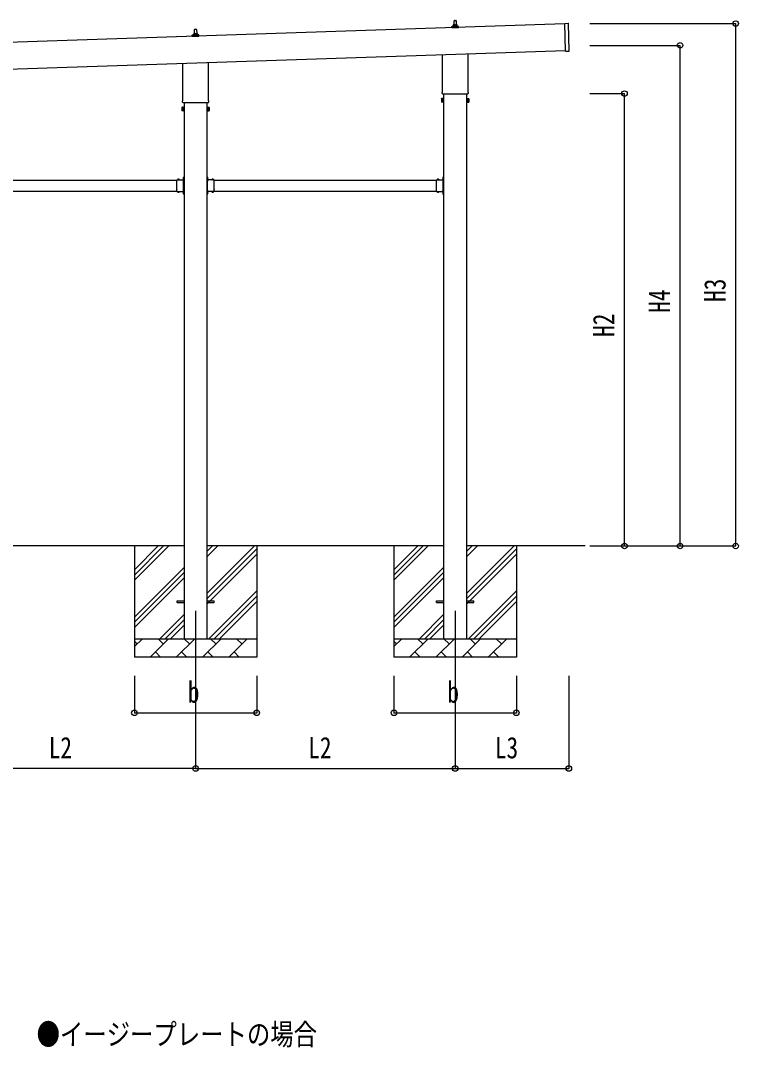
# Model space of a CAD drawing. Units: millimetres, scale not verified. Extents: x -14718 to 14718, y -10395 to 10395.
# Drawn here: x -1650 to 2222, y -4355 to 1183 of the extents above; entities that cross this region are included whole.
import ezdxf
from ezdxf.enums import TextEntityAlignment as Align

# ---------------------------------------------------------------- set-up
doc = ezdxf.new("R2010")
doc.units = ezdxf.units.MM
doc.header["$LTSCALE"] = 40
for name, color, linetype in [('0-2_USER1', 3, 'Continuous'), ('0-4_YKK_12', 2, 'Continuous'), ('0-5_YKK_13', 4, 'Continuous'), ('0-6_YKK_A1', 4, 'Continuous'), ('0-7_YKK_D', 6, 'Continuous')]:
    doc.layers.add(name, color=color, linetype=linetype)
doc.styles.add('ＭＳ ゴシック', font='')
doc.styles.get('ＭＳ ゴシック').set_extended_font_data('MS Gothic')

msp = doc.modelspace()

# ---------------------------------------------------------------- linework, layer by layer
at = {"layer": '0-4_YKK_12'}
for p, q in [((-705.79, -2000.5), (-705.79, -2500.5)), ((694.21, -2000.5), (694.21, -2500.5))]:
    msp.add_line(p, q, dxfattribs=at)
at = {"layer": '0-5_YKK_13'}
for p, q in [((688.21, 1158.76), (688.94, 1182.29)), ((689.94, 1183.26), (698.49, 1183.26)), ((699.49, 1182.29), (700.21, 1158.76)), ((1285.02, 1167.8), (1304, 1168.44)), ((1290.01, 1017.89), (1285.02, 1167.8)), ((1309.97, 1019.55), (1305.04, 1167.47)), ((-715.79, 1107.88), (-715.79, 1112.09)), ((-714.79, 1112.09), (-696.79, 1112.09)), ((-711.79, 1112.09), (-711.06, 1135.62)), ((-710.06, 1136.59), (-701.51, 1136.59)), ((-700.51, 1135.62), (-699.79, 1112.09)), ((-695.79, 1107.88), (-695.79, 1112.09)), ((675.96, 1143.26), (675.96, 1150.97)), ((712.46, 1143.26), (675.96, 1143.26)), ((676.34, 1151.76), (712.08, 1151.76)), ((676.73, 1151.95), (683.45, 1153.58)), ((683.83, 1153.76), (704.59, 1153.76)), ((684.21, 1154.55), (684.21, 1158.76)), ((685.21, 1158.76), (703.21, 1158.76)), ((704.21, 1154.55), (704.21, 1158.76)), ((711.7, 1151.95), (704.98, 1153.58)), ((712.46, 1143.26), (712.46, 1150.97)), ((-724.04, 1096.59), (-724.04, 1104.31)), ((-687.54, 1096.59), (-724.04, 1096.59)), ((-723.66, 1105.09), (-687.92, 1105.09)), ((-723.27, 1105.28), (-716.55, 1106.91)), ((-716.17, 1107.09), (-695.41, 1107.09)), ((-688.3, 1105.28), (-695.02, 1106.91)), ((-687.54, 1096.59), (-687.54, 1104.31)), ((625.91, 799.27), (625.91, 998.78)), ((762.51, 1003.34), (762.51, 799.27)), ((1290.01, 1017.89), (1309, 1018.52)), ((-774.09, 752.61), (-774.09, 952.12)), ((-637.49, 956.67), (-637.49, 752.61)), ((624.21, 790.5), (624.21, 796)), ((762.15, 787), (626.28, 787)), ((764.21, 796), (764.21, 790.5)), ((-775.79, 743.83), (-775.79, 749.33)), ((-637.85, 740.33), (-773.72, 740.33)), ((-635.79, 749.33), (-635.79, 743.83)), ((620.21, 761), (620.97, 762.31)), ((620.21, 761), (620.21, 744)), ((620.21, 744), (620.97, 742.69)), ((627.21, 757.41), (620.97, 757.41)), ((627.21, 747.59), (620.97, 747.59)), ((627.21, 742.69), (620.97, 742.69)), ((629.71, 743.3), (627.21, 743.3)), ((758.71, 743.3), (761.21, 743.3)), ((761.21, 757.41), (767.45, 757.41)), ((761.21, 747.59), (767.45, 747.59)), ((761.21, 742.69), (767.45, 742.69)), ((768.21, 761), (767.45, 762.31)), ((768.21, 744), (767.45, 742.69)), ((768.21, 761), (768.21, 744)), ((-779.79, 714.33), (-779.03, 715.65)), ((-779.79, 714.33), (-779.79, 697.33)), ((-779.79, 697.33), (-779.03, 696.02)), ((-772.79, 710.74), (-779.03, 710.74)), ((-772.79, 700.93), (-779.03, 700.93)), ((-772.79, 696.02), (-779.03, 696.02)), ((-770.29, 696.63), (-772.79, 696.63)), ((-641.29, 696.63), (-638.79, 696.63)), ((-638.79, 710.74), (-632.55, 710.74)), ((-638.79, 700.93), (-632.55, 700.93)), ((-638.79, 696.02), (-632.55, 696.02)), ((-631.79, 714.33), (-632.55, 715.65)), ((-631.79, 697.33), (-632.55, 696.02)), ((-631.79, 714.33), (-631.79, 697.33)), ((-773.99, 332.5), (-768.29, 332.5)), ((-769.89, 333.63), (-772.55, 334.95)), ((-770.75, 337.23), (-770.59, 337.23)), ((-769.89, 340), (-768.29, 340)), ((-769.89, 323.04), (-769.89, 340)), ((-769.89, 336.53), (-769.89, 328.46)), ((-768.29, 335.5), (-769.89, 335.5)), ((-769.89, 334.5), (-768.29, 334.5)), ((-641.69, 340), (-643.29, 340)), ((-643.29, 335.5), (-641.69, 335.5)), ((-641.69, 334.5), (-643.29, 334.5)), ((-637.59, 332.5), (-643.29, 332.5)), ((-641.69, 323.04), (-641.69, 340)), ((-641.69, 336.54), (-641.69, 328.47)), ((-641.69, 333.63), (-639.03, 334.95)), ((-640.83, 337.24), (-640.99, 337.24)), ((626.01, 332.5), (631.71, 332.5)), ((630.11, 333.63), (627.45, 334.95)), ((629.25, 337.23), (629.41, 337.23)), ((630.11, 340), (631.71, 340)), ((630.11, 323.04), (630.11, 340)), ((630.11, 336.54), (630.11, 328.47)), ((631.71, 335.5), (630.11, 335.5)), ((630.11, 334.5), (631.71, 334.5)), ((-806.29, 314.21), (-806.29, 324.6)), ((-806.29, 324.6), (-769.89, 324.6)), ((-806.29, 272.21), (-806.29, 312.79)), ((-803.02, 325.46), (-803.02, 325.3)), ((-802.32, 324.6), (-794.25, 324.6)), ((-799.41, 324.6), (-800.74, 327.26)), ((-797.16, 324.6), (-795.84, 327.26)), ((-793.55, 325.46), (-793.55, 325.3)), ((-770.29, 323), (-773.29, 323)), ((-769.89, 331.37), (-772.55, 330.05)), ((-770.75, 327.76), (-770.59, 327.76)), ((-770.29, 314.21), (-770.29, 321)), ((-770.29, 272.21), (-770.29, 312.79)), ((-769.89, 330.5), (-768.29, 330.5)), ((-768.29, 329.5), (-769.89, 329.5)), ((-641.69, 330.5), (-643.29, 330.5)), ((-643.29, 329.5), (-641.69, 329.5)), ((-641.69, 331.37), (-639.03, 330.05)), ((-605.29, 324.6), (-641.69, 324.6)), ((-641.29, 323), (-638.29, 323)), ((-641.29, 314.21), (-641.29, 321)), ((-641.29, 272.21), (-641.29, 312.79)), ((-640.83, 327.76), (-640.99, 327.76)), ((-618.02, 325.46), (-618.02, 325.3)), ((-609.25, 324.6), (-617.32, 324.6)), ((-614.41, 324.6), (-615.74, 327.26)), ((-612.16, 324.6), (-610.84, 327.26)), ((-608.55, 325.46), (-608.55, 325.3)), ((-605.29, 314.21), (-605.29, 324.6)), ((-605.29, 272.21), (-605.29, 312.79)), ((593.71, 314.21), (593.71, 324.6)), ((593.71, 324.6), (630.11, 324.6)), ((593.71, 272.21), (593.71, 312.79)), ((596.98, 325.46), (596.98, 325.3)), ((597.68, 324.6), (605.75, 324.6)), ((600.59, 324.6), (599.26, 327.26)), ((602.84, 324.6), (604.16, 327.26)), ((606.45, 325.46), (606.45, 325.3)), ((629.71, 323), (626.71, 323)), ((630.11, 331.37), (627.45, 330.05)), ((629.25, 327.76), (629.41, 327.76)), ((629.71, 314.21), (629.71, 321)), ((629.71, 272.21), (629.71, 312.79)), ((630.11, 330.5), (631.71, 330.5)), ((631.71, 329.5), (630.11, 329.5)), ((-806.29, 260.4), (-806.29, 270.79)), ((-806.29, 260.4), (-769.89, 260.4)), ((-803.02, 259.54), (-803.02, 259.7)), ((-802.32, 260.4), (-794.25, 260.4)), ((-799.41, 260.4), (-800.74, 257.74)), ((-797.16, 260.4), (-795.84, 257.74)), ((-793.55, 259.54), (-793.55, 259.7)), ((-773.29, 262), (-770.29, 262)), ((-769.89, 253.63), (-772.55, 254.95)), ((-769.89, 251.37), (-772.55, 250.05)), ((-770.75, 257.23), (-770.59, 257.23)), ((-770.75, 247.76), (-770.59, 247.76)), ((-770.29, 264), (-770.29, 270.79)), ((-769.89, 245), (-769.89, 261.96)), ((-769.89, 256.53), (-769.89, 248.46)), ((-769.89, 254.5), (-768.29, 254.5)), ((-769.89, 250.5), (-768.29, 250.5)), ((-769.89, 245), (-768.29, 245)), ((-641.69, 254.5), (-643.29, 254.5)), ((-641.69, 250.5), (-643.29, 250.5)), ((-641.69, 245), (-643.29, 245)), ((-641.69, 245), (-641.69, 261.96)), ((-605.29, 260.4), (-641.69, 260.4)), ((-641.69, 256.54), (-641.69, 248.47)), ((-641.69, 253.63), (-639.03, 254.95)), ((-641.69, 251.37), (-639.03, 250.05)), ((-641.29, 264), (-641.29, 270.79)), ((-638.29, 262), (-641.29, 262)), ((-640.83, 257.24), (-640.99, 257.24)), ((-640.83, 247.76), (-640.99, 247.76)), ((-618.02, 259.54), (-618.02, 259.7)), ((-609.25, 260.4), (-617.32, 260.4)), ((-614.41, 260.4), (-615.74, 257.74)), ((-612.16, 260.4), (-610.84, 257.74)), ((-608.55, 259.54), (-608.55, 259.7)), ((-605.29, 260.4), (-605.29, 270.79)), ((593.71, 260.4), (593.71, 270.79)), ((593.71, 260.4), (630.11, 260.4)), ((596.98, 259.54), (596.98, 259.7)), ((597.68, 260.4), (605.75, 260.4)), ((600.59, 260.4), (599.26, 257.74)), ((602.84, 260.4), (604.16, 257.74)), ((606.45, 259.54), (606.45, 259.7)), ((626.71, 262), (629.71, 262)), ((630.11, 253.63), (627.45, 254.95)), ((630.11, 251.37), (627.45, 250.05)), ((629.25, 257.23), (629.41, 257.23)), ((629.25, 247.76), (629.41, 247.76)), ((629.71, 264), (629.71, 270.79)), ((630.11, 245), (630.11, 261.96)), ((630.11, 256.54), (630.11, 248.47)), ((630.11, 254.5), (631.71, 254.5)), ((630.11, 250.5), (631.71, 250.5)), ((630.11, 245), (631.71, 245)), ((-805.79, -1946), (-768.29, -1946)), ((-805.79, -1955), (-805.79, -1946)), ((-805.79, -1955), (-768.29, -1955)), ((-643.29, -1946), (-605.79, -1946)), ((-643.29, -1955), (-605.79, -1955)), ((-605.79, -1955), (-605.79, -1946)), ((594.21, -1946), (631.71, -1946)), ((594.21, -1955), (594.21, -1946)), ((594.21, -1955), (631.71, -1955)), ((756.71, -1946), (794.21, -1946)), ((756.71, -1955), (794.21, -1955)), ((794.21, -1955), (794.21, -1946))]:
    msp.add_line(p, q, dxfattribs=at)
for points in [[(627.21, 742.69), (627.21, 762.31), (620.97, 762.31)], [(627.21, 743.3), (627.21, 761.7), (629.71, 761.7)], [(761.21, 743.3), (761.21, 761.7), (758.71, 761.7)], [(761.21, 742.69), (761.21, 762.31), (767.45, 762.31)], [(-772.79, 696.02), (-772.79, 715.65), (-779.03, 715.65)], [(-772.79, 696.63), (-772.79, 715.03), (-770.29, 715.03)], [(-638.79, 696.63), (-638.79, 715.03), (-641.29, 715.03)], [(-638.79, 696.02), (-638.79, 715.65), (-632.55, 715.65)], [(-768.29, 325), (-768.29, 331), (-768.29, 334), (-768.29, 340)], [(-643.29, 325), (-643.29, 331), (-643.29, 334), (-643.29, 340)], [(631.71, 325), (631.71, 331), (631.71, 334), (631.71, 340)], [(-770.29, 321), (-773.29, 321), (-773.29, 324.6)], [(-641.29, 321), (-638.29, 321), (-638.29, 324.6)], [(629.71, 321), (626.71, 321), (626.71, 324.6)], [(-770.29, 264), (-773.29, 264), (-773.29, 260.4)], [(-768.29, 245), (-768.29, 251), (-768.29, 254), (-768.29, 260)], [(-643.29, 245), (-643.29, 251), (-643.29, 254), (-643.29, 260)], [(-641.29, 264), (-638.29, 264), (-638.29, 260.4)], [(629.71, 264), (626.71, 264), (626.71, 260.4)], [(631.71, 245), (631.71, 251), (631.71, 254), (631.71, 260)]]:
    msp.add_lwpolyline(points, dxfattribs=at)
for points in [[(629.71, 742), (629.71, 763), (631.71, 763), (631.71, 742)], [(758.71, 742), (758.71, 763), (756.71, 763), (756.71, 742)], [(-770.29, 695.33), (-770.29, 716.33), (-768.29, 716.33), (-768.29, 695.33)], [(-641.29, 695.33), (-641.29, 716.33), (-643.29, 716.33), (-643.29, 695.33)]]:
    msp.add_lwpolyline(points, close=True, dxfattribs=at)
for centre, radius, start, end in [((689.94, 1182.26), 1, 90, 178.60509), ((698.49, 1182.26), 1, 1.39491, 90), ((1304.04, 1167.44), 1, 1.90915, 91.90915), ((-716.79, 1107.88), 1, 283.62699, 0), ((-711.7, 1111.46), 4.13, 90, 171.17633), ((-714.79, 1111.09), 1, 90, 180), ((-710.06, 1135.59), 1, 90, 178.60509), ((-702.45, 1112.09), 4.83, 133.60282, 180), ((-709.12, 1112.09), 4.83, 0, 46.39718), ((-701.51, 1135.59), 1, 1.39491, 90), ((-699.87, 1111.46), 4.13, 8.82367, 90), ((-696.79, 1111.09), 1, 0, 90), ((-694.79, 1107.88), 1, 180, 256.37301), ((676.96, 1150.97), 1, 103.62699, 180), ((683.21, 1154.55), 1, 283.62699, 0), ((688.3, 1158.13), 4.13, 90, 171.17633), ((685.21, 1157.76), 1, 90, 180), ((697.55, 1158.76), 4.83, 133.60282, 180), ((690.88, 1158.76), 4.83, 0, 46.39718), ((700.13, 1158.13), 4.13, 8.82367, 90), ((703.21, 1157.76), 1, 0, 90), ((705.21, 1154.55), 1, 180, 256.37301), ((711.46, 1150.97), 1, 0, 76.37301), ((-723.04, 1104.31), 1, 103.62699, 180), ((-688.54, 1104.31), 1, 0, 76.37301), ((1308.97, 1019.52), 1, 271.90915, 1.90915), ((628.21, 796), 4, 125.09963, 180), ((628.21, 790.5), 4, 180, 194.47751), ((628.21, 790.5), 4, 194.47751, 241.04498), ((760.21, 790.5), 4, 298.95502, 345.52249), ((760.21, 796), 4, 0, 54.90037), ((760.21, 790.5), 4, 345.52249, 0), ((-771.79, 749.33), 4, 125.09963, 180), ((-771.79, 743.83), 4, 180, 194.47751), ((-771.79, 743.83), 4, 194.47751, 241.04498), ((-639.79, 743.83), 4, 298.95502, 345.52249), ((-639.79, 749.33), 4, 0, 54.90037), ((-639.79, 743.83), 4, 345.52249, 0), ((624.56, 759.86), 4.34, 145.61575, 214.38425), ((636.45, 752.5), 16.24, 162.41205, 197.58795), ((624.56, 745.14), 4.34, 145.61575, 214.38425), ((751.97, 752.5), 16.24, 342.41205, 17.58795), ((763.87, 759.86), 4.34, 325.61575, 34.38425), ((763.87, 745.14), 4.34, 325.61575, 34.38425), ((-775.44, 713.19), 4.34, 145.61575, 214.38425), ((-763.55, 705.83), 16.24, 162.41205, 197.58795), ((-775.44, 698.47), 4.34, 145.61575, 214.38425), ((-648.03, 705.83), 16.24, 342.41205, 17.58795), ((-636.13, 713.19), 4.34, 325.61575, 34.38425), ((-636.13, 698.47), 4.34, 325.61575, 34.38425), ((-765.99, 332.5), 7, 140.87645, 180), ((-765.99, 332.5), 7, 180, 219.12355), ((-770.75, 336.37), 0.862, 90, 140.87645), ((-770.59, 336.53), 0.7, 0, 90), ((-640.99, 336.54), 0.7, 90, 180), ((-640.83, 336.37), 0.862, 39.12355, 90), ((-645.59, 332.5), 7, 0, 39.12355), ((-645.59, 332.5), 7, 320.87645, 0), ((634.01, 332.5), 7, 140.87645, 180), ((634.01, 332.5), 7, 180, 219.12355), ((629.25, 336.37), 0.862, 90, 140.87645), ((629.41, 336.54), 0.7, 0, 90), ((-806.99, 313.5), 1, 314.427, 45.573), ((-802.16, 325.46), 0.862, 129.12355, 180), ((-802.32, 325.3), 0.7, 180, 270), ((-798.29, 320.7), 7, 90, 129.12355), ((-798.29, 320.7), 7, 50.87645, 90), ((-794.25, 325.3), 0.7, 270, 0), ((-794.41, 325.46), 0.862, 0, 50.87645), ((-770.75, 328.63), 0.862, 219.12355, 270), ((-770.59, 328.46), 0.7, 270, 0), ((-769.59, 313.5), 1, 134.427, 225.573), ((-770.29, 325), 2, 270, 0), ((-641.29, 325), 2, 180, 270), ((-640.99, 328.47), 0.7, 180, 270), ((-641.99, 313.5), 1, 314.427, 45.573), ((-640.83, 328.63), 0.862, 270, 320.87645), ((-617.16, 325.46), 0.862, 129.12355, 180), ((-617.32, 325.3), 0.7, 180, 270), ((-613.29, 320.7), 7, 90, 129.12355), ((-613.29, 320.7), 7, 50.87645, 90), ((-609.25, 325.3), 0.7, 270, 0), ((-609.41, 325.46), 0.862, 0, 50.87645), ((-604.59, 313.5), 1, 134.427, 225.573), ((593.01, 313.5), 1, 314.427, 45.573), ((597.84, 325.46), 0.862, 129.12355, 180), ((597.68, 325.3), 0.7, 180, 270), ((601.71, 320.7), 7, 90, 129.12355), ((601.71, 320.7), 7, 50.87645, 90), ((605.75, 325.3), 0.7, 270, 0), ((605.59, 325.46), 0.862, 0, 50.87645), ((629.25, 328.63), 0.862, 219.12355, 270), ((629.41, 328.47), 0.7, 270, 0), ((630.41, 313.5), 1, 134.427, 225.573), ((629.71, 325), 2, 270, 0), ((-806.99, 271.5), 1, 314.427, 45.573), ((-802.32, 259.7), 0.7, 90, 180), ((-802.16, 259.54), 0.862, 180, 230.87645), ((-798.29, 264.3), 7, 230.87645, 270), ((-798.29, 264.3), 7, 270, 309.12355), ((-794.25, 259.7), 0.7, 0, 90), ((-794.41, 259.54), 0.862, 309.12355, 0), ((-765.99, 252.5), 7, 140.87645, 180), ((-765.99, 252.5), 7, 180, 219.12355), ((-770.75, 256.37), 0.862, 90, 140.87645), ((-770.75, 248.63), 0.862, 219.12355, 270), ((-769.59, 271.5), 1, 134.427, 225.573), ((-770.59, 256.53), 0.7, 0, 90), ((-770.59, 248.46), 0.7, 270, 0), ((-770.29, 260), 2, 0, 90), ((-641.29, 260), 2, 90, 180), ((-640.99, 256.54), 0.7, 90, 180), ((-640.99, 248.47), 0.7, 180, 270), ((-641.99, 271.5), 1, 314.427, 45.573), ((-640.83, 256.37), 0.862, 39.12355, 90), ((-640.83, 248.63), 0.862, 270, 320.87645), ((-645.59, 252.5), 7, 0, 39.12355), ((-645.59, 252.5), 7, 320.87645, 0), ((-617.32, 259.7), 0.7, 90, 180), ((-617.16, 259.54), 0.862, 180, 230.87645), ((-613.29, 264.3), 7, 230.87645, 270), ((-613.29, 264.3), 7, 270, 309.12355), ((-609.25, 259.7), 0.7, 0, 90), ((-609.41, 259.54), 0.862, 309.12355, 0), ((-604.59, 271.5), 1, 134.427, 225.573), ((593.01, 271.5), 1, 314.427, 45.573), ((597.68, 259.7), 0.7, 90, 180), ((597.84, 259.54), 0.862, 180, 230.87645), ((601.71, 264.3), 7, 230.87645, 270), ((601.71, 264.3), 7, 270, 309.12355), ((605.75, 259.7), 0.7, 0, 90), ((605.59, 259.54), 0.862, 309.12355, 0), ((634.01, 252.5), 7, 140.87645, 180), ((634.01, 252.5), 7, 180, 219.12355), ((629.25, 256.37), 0.862, 90, 140.87645), ((629.25, 248.63), 0.862, 219.12355, 270), ((630.41, 271.5), 1, 134.427, 225.573), ((629.41, 256.54), 0.7, 0, 90), ((629.41, 248.47), 0.7, 270, 0), ((629.71, 260), 2, 0, 90)]:
    msp.add_arc(centre, radius, start, end, dxfattribs=at)
at = {"layer": '0-6_YKK_A1'}
for p, q in [((1285.08, 1165.81), (-4106.93, 986.1)), ((-4102.1, 841.18), (1289.91, 1020.92)), ((631.71, 787), (631.71, -2150.5)), ((756.71, -2150.5), (756.71, 787)), ((-768.29, 740.33), (-768.29, -2150.5)), ((-643.29, -2150.5), (-643.29, 740.33)), ((-2005.29, 322.5), (-806.29, 322.5)), ((-605.29, 322.5), (593.71, 322.5)), ((-2005.29, 262.5), (-806.29, 262.5)), ((-773.29, 262.5), (-768.79, 262.5)), ((-638.29, 262.5), (-642.79, 262.5)), ((-605.29, 262.5), (593.71, 262.5)), ((626.71, 262.5), (631.21, 262.5)), ((-768.29, -1650.5), (-2043.29, -1650.5)), ((-1035.79, -1650.5), (-1035.79, -2250.5)), ((-1035.79, -1835.55), (-850.74, -1650.5)), ((-1035.79, -1807.27), (-879.02, -1650.5)), ((-1035.79, -1778.98), (-907.31, -1650.5)), ((631.71, -1650.5), (-643.29, -1650.5)), ((-643.29, -1905.6), (-388.19, -1650.5)), ((-643.29, -1707.61), (-586.18, -1650.5)), ((-643.29, -1679.32), (-614.46, -1650.5)), ((-375.79, -1650.5), (-375.79, -2250.5)), ((364.21, -1650.5), (364.21, -2250.5)), ((364.21, -1835.55), (549.26, -1650.5)), ((364.21, -1807.27), (520.98, -1650.5)), ((364.21, -1778.98), (492.69, -1650.5)), ((1395.09, -1650.5), (756.71, -1650.5)), ((756.71, -1905.6), (1011.81, -1650.5)), ((756.71, -1707.61), (813.82, -1650.5)), ((756.71, -1679.32), (785.54, -1650.5)), ((1024.21, -1650.5), (1024.21, -2250.5)), ((-643.29, -1933.88), (-375.79, -1666.38)), ((-643.29, -1962.17), (-375.79, -1694.67)), ((756.71, -1933.88), (1024.21, -1666.38)), ((756.71, -1962.17), (1024.21, -1694.67)), ((-1035.79, -2033.54), (-768.29, -1766.04)), ((364.21, -2033.54), (631.71, -1766.04)), ((-1035.79, -2061.82), (-768.29, -1794.32)), ((-1035.79, -2090.11), (-768.29, -1822.61)), ((364.21, -2061.82), (631.71, -1794.32)), ((364.21, -2090.11), (631.71, -1822.61)), ((-633.63, -2150.5), (-375.79, -1892.66)), ((-605.35, -2150.5), (-375.79, -1920.94)), ((766.37, -2150.5), (1024.21, -1892.66)), ((794.65, -2150.5), (1024.21, -1920.94)), ((-577.06, -2150.5), (-375.79, -1949.23)), ((822.94, -2150.5), (1024.21, -1949.23)), ((-898.19, -2150.5), (-768.29, -2020.6)), ((-869.9, -2150.5), (-768.29, -2048.88)), ((501.81, -2150.5), (631.71, -2020.6)), ((530.1, -2150.5), (631.71, -2048.88)), ((-841.62, -2150.5), (-768.29, -2077.17)), ((558.38, -2150.5), (631.71, -2077.17)), ((-1035.79, -2150.5), (-375.79, -2150.5)), ((-1035.79, -2193.39), (-992.89, -2150.5)), ((-951.47, -2250.5), (-851.47, -2150.5)), ((-880.03, -2179.05), (-908.58, -2150.5)), ((-810.05, -2250.5), (-710.05, -2150.5)), ((-738.61, -2179.05), (-767.16, -2150.5)), ((-668.63, -2250.5), (-568.63, -2150.5)), ((-597.18, -2179.05), (-625.74, -2150.5)), ((-527.21, -2250.5), (-427.21, -2150.5)), ((-455.76, -2179.05), (-484.32, -2150.5)), ((-379.07, -2150.5), (-375.79, -2147.22)), ((364.21, -2150.5), (1024.21, -2150.5)), ((364.21, -2193.39), (407.11, -2150.5)), ((448.53, -2250.5), (548.53, -2150.5)), ((519.97, -2179.05), (491.42, -2150.5)), ((589.95, -2250.5), (689.95, -2150.5)), ((661.39, -2179.05), (632.84, -2150.5)), ((731.37, -2250.5), (831.37, -2150.5)), ((802.82, -2179.05), (774.26, -2150.5)), ((872.79, -2250.5), (972.79, -2150.5)), ((944.24, -2179.05), (915.68, -2150.5)), ((1020.93, -2150.5), (1024.21, -2147.22)), ((-1021.45, -2179.05), (-1035.79, -2164.71)), ((378.55, -2179.05), (364.21, -2164.71)), ((-375.79, -2250.5), (-1035.79, -2250.5)), ((-922.92, -2221.95), (-894.37, -2250.5)), ((-781.5, -2221.95), (-752.95, -2250.5)), ((-640.08, -2221.95), (-611.52, -2250.5)), ((-498.66, -2221.95), (-470.1, -2250.5)), ((1024.21, -2250.5), (364.21, -2250.5)), ((477.08, -2221.95), (505.63, -2250.5)), ((618.5, -2221.95), (647.05, -2250.5)), ((759.92, -2221.95), (788.48, -2250.5)), ((901.34, -2221.95), (929.9, -2250.5))]:
    msp.add_line(p, q, dxfattribs=at)
for points in [[(-773.29, 322.5), (-768.79, 322.5), (-768.79, 262.5)], [(-638.29, 322.5), (-642.79, 322.5), (-642.79, 262.5)], [(626.71, 322.5), (631.21, 322.5), (631.21, 262.5)]]:
    msp.add_lwpolyline(points, dxfattribs=at)
at = {"layer": '0-7_YKK_D'}
for p, q in [((1421.24, 1166.95), (2208.39, 1166.95)), ((2207.39, -1650.5), (2207.39, 1166.95)), ((1420.39, 1049.5), (1908.39, 1049.5)), ((1907.39, -1650.5), (1907.39, 1049.5)), ((1421.24, 789.5), (1608.39, 789.5)), ((1607.39, -1650.5), (1607.39, 789.5)), ((1420.39, -1650.5), (1908.39, -1650.5)), ((1421.24, -1650.5), (1608.39, -1650.5)), ((1421.24, -1650.5), (2208.39, -1650.5)), ((-1035.79, -2350.5), (-1035.79, -2551.5)), ((-705.79, -2350.5), (-705.79, -2851.5)), ((-705.79, -2350.5), (-705.79, -2851.5)), ((-375.79, -2350.5), (-375.79, -2551.5)), ((364.21, -2350.5), (364.21, -2551.5)), ((694.21, -2350.5), (694.21, -2851.5)), ((694.21, -2350.5), (694.21, -2851.5)), ((1024.21, -2350.5), (1024.21, -2551.5)), ((1307.39, -2350.5), (1307.39, -2851.5)), ((-1035.79, -2550.5), (-375.79, -2550.5)), ((364.21, -2550.5), (1024.21, -2550.5)), ((-705.79, -2850.5), (-2105.79, -2850.5)), ((-705.79, -2850.5), (694.21, -2850.5)), ((694.21, -2850.5), (1307.39, -2850.5))]:
    msp.add_line(p, q, dxfattribs=at)
for centre in [(2207.39, 1166.95), (1907.39, 1049.5), (1607.39, 789.5), (1607.39, -1650.5), (1907.39, -1650.5), (2207.39, -1650.5), (-1035.79, -2550.5), (-375.79, -2550.5), (364.21, -2550.5), (1024.21, -2550.5), (-705.79, -2850.5), (-705.79, -2850.5), (694.21, -2850.5), (694.21, -2850.5), (1307.39, -2850.5)]:
    msp.add_circle(centre, 14.88, dxfattribs=at)

# ---------------------------------------------------------------- texts
at = {"layer": '0-2_USER1', "style": 'ＭＳ ゴシック', "width": 0.8}
msp.add_text('●イージープレートの場合', height=115.5, dxfattribs=at).set_placement((-1563.31, -4376.48), align=Align.BOTTOM_LEFT)
at = {"layer": '0-7_YKK_D', "style": 'ＭＳ ゴシック', "width": 0.8}
for s, p in [('H3', (2187.39, -334.18)), ('H4', (1887.39, -392.9)), ('H2', (1587.39, -522.9))]:
    msp.add_text(s, height=115.5, rotation=90, dxfattribs=at).set_placement(p, align=Align.BOTTOM_LEFT)
for s, p in [('b', (-747.79, -2530.5)), ('b', (652.21, -2530.5)), ('L2', (-1498.19, -2830.5)), ('L2', (-98.19, -2830.5)), ('L3', (908.4, -2830.5))]:
    msp.add_text(s, height=115.5, dxfattribs=at).set_placement(p, align=Align.BOTTOM_LEFT)

doc.saveas('drawing.dxf')
